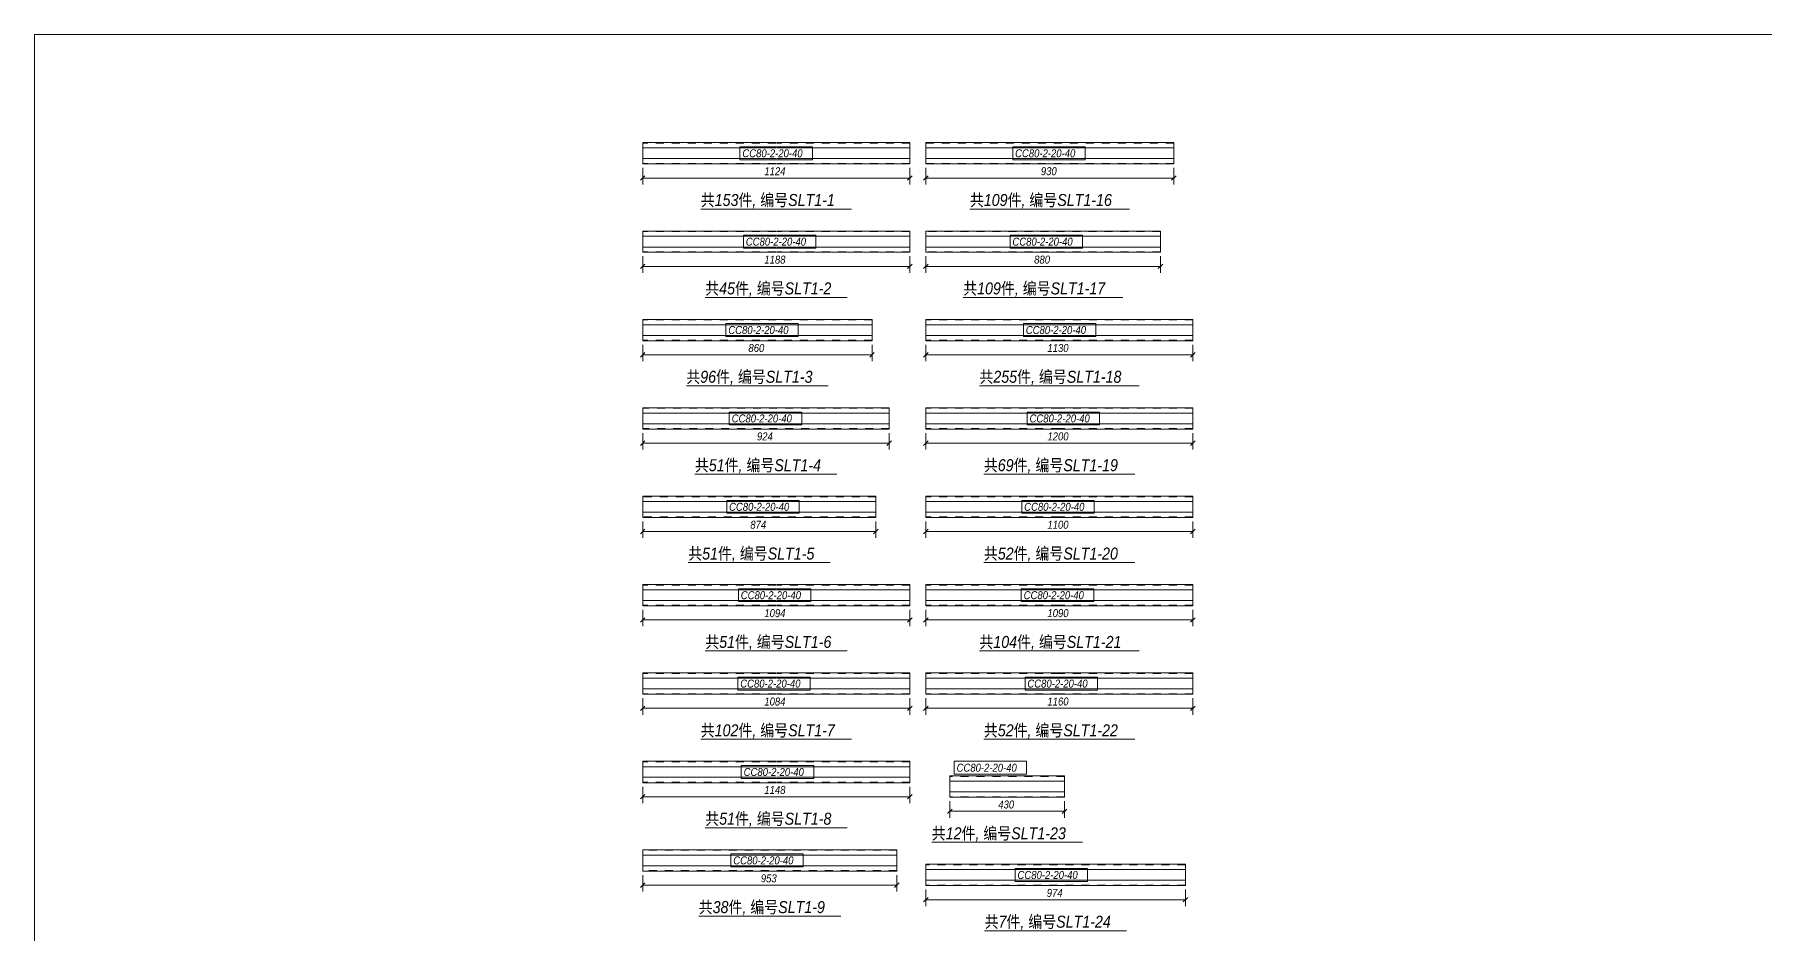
# Model space of a CAD drawing. Header units: millimetres. Extents: x 181 to 4047, y 165 to 2266.
# Drawn here: x 1119.3 to 1552, y 1737.6 to 1962.6 of the extents above; entities that cross this region are included whole.
import ezdxf

# ---------------------------------------------------------------- set-up
doc = ezdxf.new("R2010")
doc.units = ezdxf.units.MM
doc.linetypes.add('XKITLINE00', pattern=[0])
doc.linetypes.add('XKITLINE02', pattern=[4, 2, -2])
for name, color, linetype, lineweight in [('DrawingSheet', 5, 'Continuous', 0), ('OtherObjectType', 1, 'Continuous', 0), ('Part', 2, 'Continuous', 0), ('PartMark', 3, 'Continuous', 0), ('Z-DIMENSIONS', 1, 'Continuous', 0)]:
    doc.layers.add(name, color=color, linetype=linetype, lineweight=lineweight)
doc.styles.add('Arial Italic', font='ariali.ttf')

# ---------------------------------------------------------------- blocks, each defined once
blk = doc.blocks.new('竖向檩条多图')
at = {"layer": 'DrawingSheet', "color": 5, "linetype": 'XKITLINE00', "lineweight": 0}
for p, q in [((589, 415), (5, 415)), ((5, 415), (5, 5))]:
    blk.add_line(p, q, dxfattribs=at)
at = {"layer": 'OtherObjectType', "color": 6, "linetype": 'XKITLINE00', "lineweight": 0}
for p, q in [((171.52, 371.4), (209.24, 371.4)), ((238.8, 371.4), (278.74, 371.4)), ((172.64, 349.3), (208.13, 349.3)), ((237.13, 349.3), (277.07, 349.3)), ((167.92, 327.2), (203.41, 327.2)), ((241.18, 327.2), (281.12, 327.2)), ((170.05, 305.1), (205.55, 305.1)), ((242.29, 305.1), (280.01, 305.1)), ((168.39, 283.01), (203.88, 283.01)), ((242.29, 283.01), (280.01, 283.01)), ((172.64, 260.91), (208.13, 260.91)), ((241.18, 260.91), (281.12, 260.91)), ((171.52, 238.81), (209.24, 238.81)), ((242.29, 238.81), (280.01, 238.81)), ((172.64, 216.71), (208.13, 216.71)), ((229.27, 213.06), (266.98, 213.06)), ((171.02, 194.61), (206.51, 194.61)), ((242.49, 190.96), (277.98, 190.96))]:
    blk.add_line(p, q, dxfattribs=at)
at = {"layer": 'Part', "color": 2, "linetype": 'XKITLINE00', "lineweight": 0}
for p, q in [((157, 382.67), (157, 388)), ((190.33, 388), (157, 388)), ((190.33, 386.67), (157, 386.67)), ((223.77, 388), (190.43, 388)), ((223.77, 386.67), (190.43, 386.67)), ((223.77, 382.67), (223.77, 388)), ((227.77, 382.67), (227.77, 388)), ((289.77, 388), (227.77, 388)), ((289.77, 386.67), (227.77, 386.67)), ((289.77, 382.67), (289.77, 388)), ((190.33, 384), (157, 384)), ((190.33, 382.67), (157, 382.67)), ((223.77, 384), (190.43, 384)), ((223.77, 382.67), (190.43, 382.67)), ((289.77, 384), (227.77, 384)), ((289.77, 382.67), (227.77, 382.67)), ((157, 360.57), (157, 365.9)), ((190.33, 365.9), (157, 365.9)), ((190.33, 364.57), (157, 364.57)), ((223.77, 365.9), (190.43, 365.9)), ((223.77, 364.57), (190.43, 364.57)), ((223.77, 360.57), (223.77, 365.9)), ((227.77, 360.57), (227.77, 365.9)), ((286.43, 365.9), (227.77, 365.9)), ((286.43, 364.57), (227.77, 364.57)), ((286.43, 360.57), (286.43, 365.9)), ((190.33, 361.9), (157, 361.9)), ((190.33, 360.57), (157, 360.57)), ((223.77, 361.9), (190.43, 361.9)), ((223.77, 360.57), (190.43, 360.57)), ((286.43, 361.9), (227.77, 361.9)), ((286.43, 360.57), (227.77, 360.57)), ((157, 338.47), (157, 343.8)), ((214.33, 343.8), (157, 343.8)), ((214.33, 342.47), (157, 342.47)), ((214.33, 338.47), (214.33, 343.8)), ((227.77, 338.47), (227.77, 343.8)), ((261.1, 343.8), (227.77, 343.8)), ((261.1, 342.47), (227.77, 342.47)), ((294.53, 343.8), (261.2, 343.8)), ((294.53, 342.47), (261.2, 342.47)), ((294.53, 338.47), (294.53, 343.8)), ((214.33, 339.8), (157, 339.8)), ((214.33, 338.47), (157, 338.47)), ((261.1, 339.8), (227.77, 339.8)), ((261.1, 338.47), (227.77, 338.47)), ((294.53, 339.8), (261.2, 339.8)), ((294.53, 338.47), (261.2, 338.47)), ((157, 316.37), (157, 321.7)), ((218.6, 321.7), (157, 321.7)), ((218.6, 320.37), (157, 320.37)), ((218.6, 316.37), (218.6, 321.7)), ((227.77, 316.37), (227.77, 321.7)), ((261.1, 321.7), (227.77, 321.7)), ((261.1, 320.37), (227.77, 320.37)), ((294.53, 321.7), (261.2, 321.7)), ((294.53, 320.37), (261.2, 320.37)), ((294.53, 316.37), (294.53, 321.7)), ((218.6, 317.7), (157, 317.7)), ((218.6, 316.37), (157, 316.37)), ((261.1, 317.7), (227.77, 317.7)), ((261.1, 316.37), (227.77, 316.37)), ((294.53, 317.7), (261.2, 317.7)), ((294.53, 316.37), (261.2, 316.37)), ((157, 294.27), (157, 299.6)), ((215.27, 299.6), (157, 299.6)), ((215.27, 294.27), (215.27, 299.6)), ((227.77, 294.27), (227.77, 299.6)), ((261.1, 299.6), (227.77, 299.6)), ((294.53, 299.6), (261.2, 299.6)), ((294.53, 294.27), (294.53, 299.6)), ((215.27, 298.27), (157, 298.27)), ((215.27, 295.6), (157, 295.6)), ((215.27, 294.27), (157, 294.27)), ((261.1, 298.27), (227.77, 298.27)), ((261.1, 295.6), (227.77, 295.6)), ((261.1, 294.27), (227.77, 294.27)), ((294.53, 298.27), (261.2, 298.27)), ((294.53, 295.6), (261.2, 295.6)), ((294.53, 294.27), (261.2, 294.27)), ((157, 272.17), (157, 277.51)), ((190.33, 277.51), (157, 277.51)), ((223.77, 277.51), (190.43, 277.51)), ((223.77, 272.17), (223.77, 277.51)), ((227.77, 272.17), (227.77, 277.51)), ((261.1, 277.51), (227.77, 277.51)), ((294.53, 277.51), (261.2, 277.51)), ((294.53, 272.17), (294.53, 277.51)), ((190.33, 276.17), (157, 276.17)), ((190.33, 273.51), (157, 273.51)), ((223.77, 276.17), (190.43, 276.17)), ((223.77, 273.51), (190.43, 273.51)), ((261.1, 276.17), (227.77, 276.17)), ((261.1, 273.51), (227.77, 273.51)), ((294.53, 276.17), (261.2, 276.17)), ((294.53, 273.51), (261.2, 273.51)), ((190.33, 272.17), (157, 272.17)), ((223.77, 272.17), (190.43, 272.17)), ((261.1, 272.17), (227.77, 272.17)), ((294.53, 272.17), (261.2, 272.17)), ((157, 250.07), (157, 255.41)), ((190.33, 255.41), (157, 255.41)), ((223.77, 255.41), (190.43, 255.41)), ((223.77, 250.07), (223.77, 255.41)), ((227.77, 250.07), (227.77, 255.41)), ((261.1, 255.41), (227.77, 255.41)), ((294.53, 255.41), (261.2, 255.41)), ((294.53, 250.07), (294.53, 255.41)), ((190.33, 254.07), (157, 254.07)), ((190.33, 251.41), (157, 251.41)), ((223.77, 254.07), (190.43, 254.07)), ((223.77, 251.41), (190.43, 251.41)), ((261.1, 254.07), (227.77, 254.07)), ((261.1, 251.41), (227.77, 251.41)), ((294.53, 254.07), (261.2, 254.07)), ((294.53, 251.41), (261.2, 251.41)), ((190.33, 250.07), (157, 250.07)), ((223.77, 250.07), (190.43, 250.07)), ((261.1, 250.07), (227.77, 250.07)), ((294.53, 250.07), (261.2, 250.07)), ((157, 227.97), (157, 233.31)), ((190.33, 233.31), (157, 233.31)), ((190.33, 231.97), (157, 231.97)), ((223.77, 233.31), (190.43, 233.31)), ((223.77, 231.97), (190.43, 231.97)), ((223.77, 227.97), (223.77, 233.31)), ((233.79, 224.32), (233.79, 229.66)), ((262.46, 229.66), (233.79, 229.66)), ((262.46, 224.32), (262.46, 229.66)), ((190.33, 229.31), (157, 229.31)), ((190.33, 227.97), (157, 227.97)), ((223.77, 229.31), (190.43, 229.31)), ((223.77, 227.97), (190.43, 227.97)), ((262.46, 228.32), (233.79, 228.32)), ((262.46, 225.66), (233.79, 225.66)), ((262.46, 224.32), (233.79, 224.32)), ((157, 205.88), (157, 211.21)), ((220.53, 211.21), (157, 211.21)), ((220.53, 209.88), (157, 209.88)), ((220.53, 205.88), (220.53, 211.21)), ((220.53, 207.21), (157, 207.21)), ((220.53, 205.88), (157, 205.88)), ((227.77, 202.23), (227.77, 207.56)), ((292.7, 207.56), (227.77, 207.56)), ((292.7, 206.23), (227.77, 206.23)), ((292.7, 203.56), (227.77, 203.56)), ((292.7, 202.23), (292.7, 207.56)), ((292.7, 202.23), (227.77, 202.23))]:
    blk.add_line(p, q, dxfattribs=at)
at = {"layer": 'Part', "color": 7, "linetype": 'XKITLINE02', "lineweight": 0}
for p, q in [((190.33, 387.87), (157, 387.87)), ((223.77, 387.87), (190.43, 387.87)), ((289.77, 387.87), (227.77, 387.87)), ((190.33, 382.8), (157, 382.8)), ((223.77, 382.8), (190.43, 382.8)), ((289.77, 382.8), (227.77, 382.8)), ((190.33, 365.77), (157, 365.77)), ((223.77, 365.77), (190.43, 365.77)), ((286.43, 365.77), (227.77, 365.77)), ((190.33, 360.7), (157, 360.7)), ((223.77, 360.7), (190.43, 360.7)), ((286.43, 360.7), (227.77, 360.7)), ((214.33, 343.67), (157, 343.67)), ((261.1, 343.67), (227.77, 343.67)), ((294.53, 343.67), (261.2, 343.67)), ((214.33, 338.6), (157, 338.6)), ((261.1, 338.6), (227.77, 338.6)), ((294.53, 338.6), (261.2, 338.6)), ((218.6, 321.57), (157, 321.57)), ((261.1, 321.57), (227.77, 321.57)), ((294.53, 321.57), (261.2, 321.57)), ((218.6, 316.5), (157, 316.5)), ((261.1, 316.5), (227.77, 316.5)), ((294.53, 316.5), (261.2, 316.5)), ((215.27, 299.47), (157, 299.47)), ((261.1, 299.47), (227.77, 299.47)), ((294.53, 299.47), (261.2, 299.47)), ((215.27, 294.4), (157, 294.4)), ((261.1, 294.4), (227.77, 294.4)), ((294.53, 294.4), (261.2, 294.4)), ((190.33, 277.37), (157, 277.37)), ((223.77, 277.37), (190.43, 277.37)), ((261.1, 277.37), (227.77, 277.37)), ((294.53, 277.37), (261.2, 277.37)), ((190.33, 272.31), (157, 272.31)), ((223.77, 272.31), (190.43, 272.31)), ((261.1, 272.31), (227.77, 272.31)), ((294.53, 272.31), (261.2, 272.31)), ((190.33, 255.27), (157, 255.27)), ((223.77, 255.27), (190.43, 255.27)), ((261.1, 255.27), (227.77, 255.27)), ((294.53, 255.27), (261.2, 255.27)), ((190.33, 250.21), (157, 250.21)), ((223.77, 250.21), (190.43, 250.21)), ((261.1, 250.21), (227.77, 250.21)), ((294.53, 250.21), (261.2, 250.21)), ((190.33, 233.17), (157, 233.17)), ((223.77, 233.17), (190.43, 233.17)), ((262.46, 229.52), (233.79, 229.52)), ((190.33, 228.11), (157, 228.11)), ((223.77, 228.11), (190.43, 228.11)), ((262.46, 224.46), (233.79, 224.46)), ((220.53, 211.08), (157, 211.08)), ((220.53, 206.01), (157, 206.01)), ((292.7, 207.43), (227.77, 207.43)), ((292.7, 202.36), (227.77, 202.36))]:
    blk.add_line(p, q, dxfattribs=at)
at = {"layer": 'PartMark', "color": 1, "linetype": 'XKITLINE00', "lineweight": 0}
for p, q in [((181.33, 386.93), (199.43, 386.93)), ((181.33, 383.73), (181.33, 386.93)), ((199.43, 383.73), (199.43, 386.93)), ((249.51, 386.93), (267.61, 386.93)), ((249.51, 383.73), (249.51, 386.93)), ((267.61, 383.73), (267.61, 386.93)), ((181.33, 383.73), (199.43, 383.73)), ((249.51, 383.73), (267.61, 383.73)), ((182.19, 364.83), (200.29, 364.83)), ((182.19, 361.63), (182.19, 364.83)), ((200.29, 361.63), (200.29, 364.83)), ((248.84, 364.83), (266.94, 364.83)), ((248.84, 361.63), (248.84, 364.83)), ((266.94, 361.63), (266.94, 364.83)), ((182.19, 361.63), (200.29, 361.63)), ((248.84, 361.63), (266.94, 361.63)), ((177.81, 342.74), (195.91, 342.74)), ((177.81, 339.54), (177.81, 342.74)), ((195.91, 339.54), (195.91, 342.74)), ((252.18, 342.74), (270.28, 342.74)), ((252.18, 339.54), (252.18, 342.74)), ((270.28, 339.54), (270.28, 342.74)), ((177.81, 339.54), (195.91, 339.54)), ((252.18, 339.54), (270.28, 339.54)), ((178.66, 320.64), (196.76, 320.64)), ((178.66, 317.44), (178.66, 320.64)), ((196.76, 317.44), (196.76, 320.64)), ((253.12, 320.64), (271.21, 320.64)), ((253.12, 317.44), (253.12, 320.64)), ((271.21, 317.44), (271.21, 320.64)), ((178.66, 317.44), (196.76, 317.44)), ((253.12, 317.44), (271.21, 317.44)), ((178, 298.54), (196.09, 298.54)), ((178, 295.34), (178, 298.54)), ((196.09, 295.34), (196.09, 298.54)), ((251.78, 298.54), (269.88, 298.54)), ((251.78, 295.34), (251.78, 298.54)), ((269.88, 295.34), (269.88, 298.54)), ((178, 295.34), (196.09, 295.34)), ((251.78, 295.34), (269.88, 295.34)), ((180.93, 276.44), (199.03, 276.44)), ((180.93, 273.24), (180.93, 276.44)), ((180.93, 273.24), (199.03, 273.24)), ((199.03, 273.24), (199.03, 276.44)), ((251.65, 276.44), (269.75, 276.44)), ((251.65, 273.24), (251.65, 276.44)), ((251.65, 273.24), (269.75, 273.24)), ((269.75, 273.24), (269.75, 276.44)), ((180.8, 254.34), (198.9, 254.34)), ((180.8, 251.14), (180.8, 254.34)), ((180.8, 251.14), (198.9, 251.14)), ((198.9, 251.14), (198.9, 254.34)), ((252.58, 254.34), (270.68, 254.34)), ((252.58, 251.14), (252.58, 254.34)), ((252.58, 251.14), (270.68, 251.14)), ((270.68, 251.14), (270.68, 254.34)), ((181.65, 232.24), (199.75, 232.24)), ((181.65, 229.04), (181.65, 232.24)), ((199.75, 229.04), (199.75, 232.24)), ((234.88, 233.31), (252.98, 233.31)), ((234.88, 230.11), (234.88, 233.31)), ((234.88, 230.11), (252.98, 230.11)), ((252.98, 230.11), (252.98, 233.31)), ((181.65, 229.04), (199.75, 229.04)), ((179.05, 210.14), (197.15, 210.14)), ((179.05, 206.94), (179.05, 210.14)), ((197.15, 206.94), (197.15, 210.14)), ((179.05, 206.94), (197.15, 206.94)), ((250.1, 206.49), (268.2, 206.49)), ((250.1, 203.29), (250.1, 206.49)), ((268.2, 203.29), (268.2, 206.49)), ((250.1, 203.29), (268.2, 203.29))]:
    blk.add_line(p, q, dxfattribs=at)
at = {"layer": 'Z-DIMENSIONS', "color": 4, "linetype": 'XKITLINE00', "lineweight": 0}
for p, q in [((157, 381.67), (157, 377.55)), ((223.77, 381.67), (223.77, 377.55)), ((227.77, 381.67), (227.77, 377.55)), ((289.77, 381.67), (289.77, 377.55)), ((157.57, 379.72), (156.43, 378.59)), ((157, 379.15), (223.77, 379.15)), ((224.33, 379.72), (223.2, 378.59)), ((228.33, 379.72), (227.2, 378.59)), ((227.77, 379.15), (289.77, 379.15)), ((290.33, 379.72), (289.2, 378.59)), ((157, 359.57), (157, 355.45)), ((223.77, 359.57), (223.77, 355.45)), ((227.77, 359.57), (227.77, 355.45)), ((286.43, 359.57), (286.43, 355.45)), ((157.57, 357.62), (156.43, 356.49)), ((157, 357.05), (223.77, 357.05)), ((224.33, 357.62), (223.2, 356.49)), ((228.33, 357.62), (227.2, 356.49)), ((227.77, 357.05), (286.43, 357.05)), ((287, 357.62), (285.87, 356.49)), ((157.57, 335.52), (156.43, 334.39)), ((157, 337.47), (157, 333.35)), ((157, 334.95), (214.33, 334.95)), ((214.9, 335.52), (213.77, 334.39)), ((214.33, 337.47), (214.33, 333.35)), ((228.33, 335.52), (227.2, 334.39)), ((227.77, 337.47), (227.77, 333.35)), ((227.77, 334.95), (294.53, 334.95)), ((295.1, 335.52), (293.97, 334.39)), ((294.53, 337.47), (294.53, 333.35)), ((157.57, 313.42), (156.43, 312.29)), ((157, 315.37), (157, 311.25)), ((157, 312.85), (218.6, 312.85)), ((219.17, 313.42), (218.03, 312.29)), ((218.6, 315.37), (218.6, 311.25)), ((228.33, 313.42), (227.2, 312.29)), ((227.77, 315.37), (227.77, 311.25)), ((227.77, 312.85), (294.53, 312.85)), ((295.1, 313.42), (293.97, 312.29)), ((294.53, 315.37), (294.53, 311.25)), ((157.57, 291.32), (156.43, 290.19)), ((157, 293.27), (157, 289.16)), ((157, 290.76), (215.27, 290.76)), ((215.83, 291.32), (214.7, 290.19)), ((215.27, 293.27), (215.27, 289.16)), ((228.33, 291.32), (227.2, 290.19)), ((227.77, 293.27), (227.77, 289.16)), ((227.77, 290.76), (294.53, 290.76)), ((295.1, 291.32), (293.97, 290.19)), ((294.53, 293.27), (294.53, 289.16)), ((157.57, 269.22), (156.43, 268.09)), ((157, 271.17), (157, 267.06)), ((157, 268.66), (223.77, 268.66)), ((224.33, 269.22), (223.2, 268.09)), ((223.77, 271.17), (223.77, 267.06)), ((228.33, 269.22), (227.2, 268.09)), ((227.77, 271.17), (227.77, 267.06)), ((227.77, 268.66), (294.53, 268.66)), ((295.1, 269.22), (293.97, 268.09)), ((294.53, 271.17), (294.53, 267.06)), ((157.57, 247.12), (156.43, 245.99)), ((157, 249.07), (157, 244.96)), ((224.33, 247.12), (223.2, 245.99)), ((223.77, 249.07), (223.77, 244.96)), ((228.33, 247.12), (227.2, 245.99)), ((227.77, 249.07), (227.77, 244.96)), ((295.1, 247.12), (293.97, 245.99)), ((294.53, 249.07), (294.53, 244.96)), ((157, 246.56), (223.77, 246.56)), ((227.77, 246.56), (294.53, 246.56)), ((157.57, 225.02), (156.43, 223.89)), ((157, 226.97), (157, 222.86)), ((224.33, 225.02), (223.2, 223.89)), ((223.77, 226.97), (223.77, 222.86)), ((157, 224.46), (223.77, 224.46)), ((234.36, 221.37), (233.23, 220.24)), ((233.79, 223.32), (233.79, 219.21)), ((233.79, 220.81), (262.46, 220.81)), ((263.02, 221.37), (261.89, 220.24)), ((262.46, 223.32), (262.46, 219.21)), ((157, 204.88), (157, 200.76)), ((220.53, 204.88), (220.53, 200.76)), ((157.57, 202.93), (156.43, 201.79)), ((157, 202.36), (220.53, 202.36)), ((221.09, 202.93), (219.96, 201.79)), ((228.33, 199.28), (227.2, 198.14)), ((227.77, 201.23), (227.77, 197.11)), ((293.27, 199.28), (292.13, 198.14)), ((292.7, 201.23), (292.7, 197.11)), ((227.77, 198.71), (292.7, 198.71))]:
    blk.add_line(p, q, dxfattribs=at)
at = {"layer": 'Z-DIMENSIONS', "color": 3}
for p in [(157, 379.15), (223.77, 379.15), (227.77, 379.15), (289.77, 379.15), (157, 357.05), (223.77, 357.05), (227.77, 357.05), (286.43, 357.05), (157, 334.95), (214.33, 334.95), (227.77, 334.95), (294.53, 334.95), (157, 312.85), (218.6, 312.85), (227.77, 312.85), (294.53, 312.85), (157, 290.76), (215.27, 290.76), (227.77, 290.76), (294.53, 290.76), (157, 268.66), (223.77, 268.66), (227.77, 268.66), (294.53, 268.66), (157, 246.56), (223.77, 246.56), (227.77, 246.56), (294.53, 246.56), (157, 224.46), (223.77, 224.46), (233.79, 220.81), (262.46, 220.81), (157, 202.36), (220.53, 202.36), (227.77, 198.71), (292.7, 198.71)]:
    blk.add_point(p, dxfattribs=at)
at = {"layer": 'OtherObjectType', "color": 6, "style": 'Arial Italic', "width": 0.85}
for s, p in [('共153件, 编号SLT1-1', (171.52, 372.15)), ('共109件, 编号SLT1-16', (238.8, 372.15)), ('共45件, 编号SLT1-2', (172.64, 350.05)), ('共109件, 编号SLT1-17', (237.13, 350.05)), ('共96件, 编号SLT1-3', (167.92, 327.95)), ('共255件, 编号SLT1-18', (241.18, 327.95)), ('共51件, 编号SLT1-4', (170.05, 305.85)), ('共69件, 编号SLT1-19', (242.29, 305.85)), ('共51件, 编号SLT1-5', (168.39, 283.76)), ('共52件, 编号SLT1-20', (242.29, 283.76)), ('共51件, 编号SLT1-6', (172.64, 261.66)), ('共104件, 编号SLT1-21', (241.18, 261.66)), ('共102件, 编号SLT1-7', (171.52, 239.56)), ('共52件, 编号SLT1-22', (242.29, 239.56)), ('共51件, 编号SLT1-8', (172.64, 217.46)), ('共12件, 编号SLT1-23', (229.27, 213.81)), ('共38件, 编号SLT1-9', (171.02, 195.36)), ('共7件, 编号SLT1-24', (242.49, 191.71))]:
    blk.add_text(s, height=3, dxfattribs=at).set_placement(p)
at = {"layer": 'PartMark', "color": 7, "style": 'Arial Italic', "width": 0.85}
for p in [(181.93, 384.33), (250.11, 384.33), (182.79, 362.23), (249.44, 362.23), (178.41, 340.14), (252.78, 340.14), (179.26, 318.04), (253.72, 318.04), (178.6, 295.94), (252.38, 295.94), (181.53, 273.84), (252.25, 273.84), (181.4, 251.74), (253.18, 251.74), (182.25, 229.64), (235.48, 230.71), (179.65, 207.54), (250.7, 203.89)]:
    blk.add_text('CC80-2-20-40', height=2, dxfattribs=at).set_placement(p)
at = {"layer": 'Z-DIMENSIONS', "color": 3, "style": 'Arial Italic', "width": 0.85}
for s, p in [('1124', (187.42, 379.85)), ('930', (256.54, 379.85)), ('1188', (187.42, 357.75)), ('880', (254.87, 357.75)), ('860', (183.44, 335.65)), ('1130', (258.18, 335.65)), ('924', (185.57, 313.55)), ('1200', (258.18, 313.55)), ('874', (183.91, 291.46)), ('1100', (258.18, 291.46)), ('1094', (187.42, 269.36)), ('1090', (258.18, 269.36)), ('1084', (187.42, 247.26)), ('1160', (258.18, 247.26)), ('1148', (187.42, 225.16)), ('430', (245.9, 221.51)), ('953', (186.54, 203.06)), ('974', (258.01, 199.41))]:
    blk.add_text(s, height=2, dxfattribs=at).set_placement(p)

msp = doc.modelspace()

# ---------------------------------------------------------------- block references
msp.add_blockref('竖向檩条多图', (1114.35, 1547.58))

doc.saveas('drawing.dxf')
